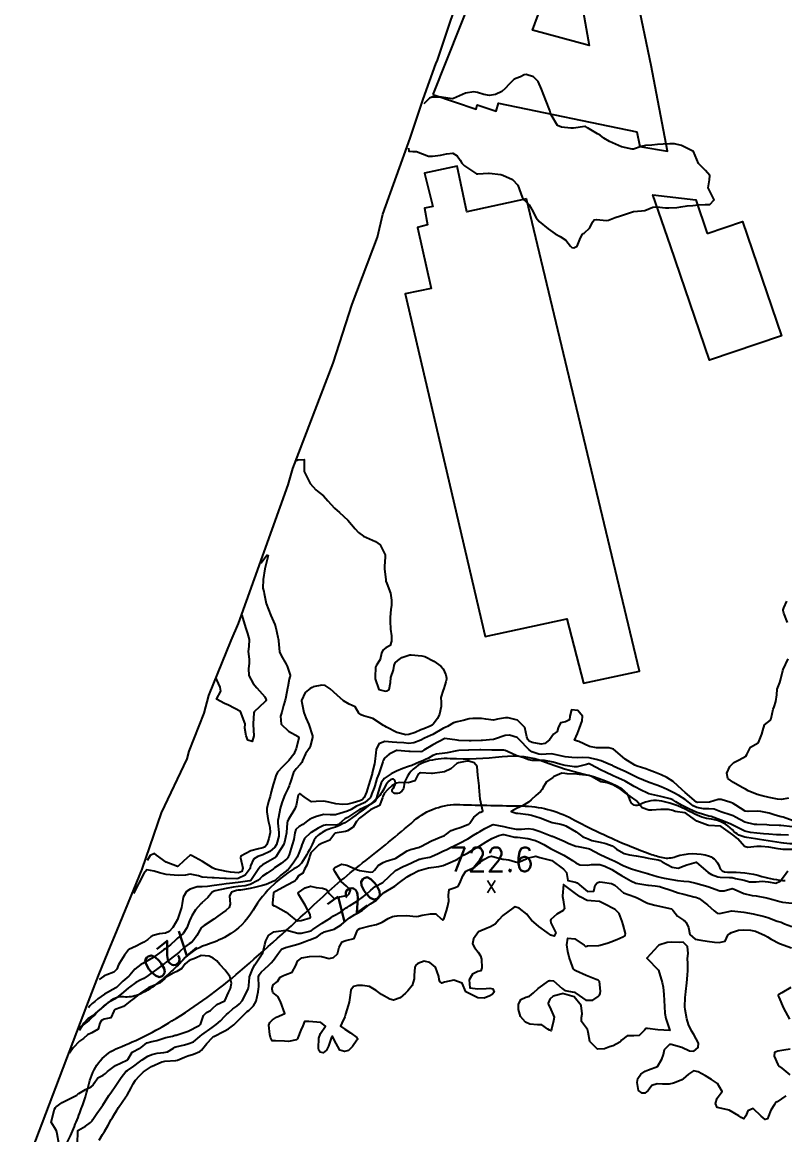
# Model space of a CAD drawing. Header units: metres. Extents: x 318500 to 325275, y 7408834 to 7428799.
# Drawn here: x 321400.5 to 321527.2, y 7416040.5 to 7416225.2 of the extents above; entities that cross this region are included whole.
import ezdxf
from ezdxf.enums import TextEntityAlignment as Align

# ---------------------------------------------------------------- set-up
doc = ezdxf.new("R2010")
doc.units = ezdxf.units.M
doc.header["$MEASUREMENT"] = 0
for name, color, linetype in [('Area', 45, 'Continuous'), ('Cotas', 45, 'Continuous'), ('Curvas de Nivel 1m', 11, 'Continuous'), ('Curvas de Nivel 5m', 15, 'Continuous'), ('Edificações', 30, 'Continuous'), ('Hidrografia', 140, 'Continuous'), ('Pontos Cotados', 45, 'Continuous')]:
    doc.layers.add(name, color=color, linetype=linetype)
doc.styles.add('Style-STANDARD', font='STANDARD.shx')

# ---------------------------------------------------------------- blocks, each defined once
blk = doc.blocks.new('ELVTXT_20')
at = {"layer": 'Pontos Cotados', "linetype": 'Continuous', "style": 'Style-STANDARD'}
for s, height, p in [('722.6', 4, (0, 4)), ('x', 3, (0, 0))]:
    blk.add_text(s, height=height, dxfattribs=at).set_placement(p, align=Align.MIDDLE_CENTER)

msp = doc.modelspace()

# ---------------------------------------------------------------- linework, layer by layer
at = {"layer": 'Area'}
msp.add_lwpolyline([(321400.53, 7416033.65), (321411.27, 7416061.93), (321413.21, 7416066.94), (321414.81, 7416070.89), (321416.28, 7416074.47), (321420.47, 7416084.61), (321423.65, 7416093.93), (321427.92, 7416102.93), (321428.23, 7416104.19), (321430.72, 7416110.5), (321431.5, 7416113.43), (321435.21, 7416122.54), (321436.46, 7416125.41), (321444.69, 7416148.42), (321445.47, 7416151.14), (321452.2, 7416168.61), (321455.33, 7416178.42), (321459.53, 7416189.53), (321460.42, 7416193.37), (321464.99, 7416205.97), (321467.13, 7416212.45), (321469.22, 7416218.28), (321469.48, 7416218.91), (321471.44, 7416224.72), (321472.23, 7416227.01)], dxfattribs=at)
at = {"layer": 'Curvas de Nivel 1m', "flags": 128}
for points, elevation in [([(321464.68, 7416204.31), (321464.74, 7416203.8), (321465.38, 7416203.74), (321466.04, 7416203.75), (321467.02, 7416203.36), (321468.03, 7416202.99), (321468.65, 7416202.98), (321470.03, 7416203.16), (321470.99, 7416203.36), (321472.04, 7416203.5), (321472.75, 7416203.02), (321473.26, 7416202.29), (321473.55, 7416201.82), (321474.01, 7416201.38), (321474.68, 7416200.95), (321475.66, 7416200.26), (321476, 7416200.06), (321476.22, 7416200.02), (321478, 7416200.15), (321478.09, 7416200.14), (321480, 7416199.91), (321480.35, 7416199.84), (321481.98, 7416199.12), (321482.85, 7416198.16), (321483.35, 7416196.75), (321483.59, 7416196.15), (321483.94, 7416195.68), (321484.71, 7416194.92), (321485.19, 7416194.13), (321485.9, 7416192.73), (321486.4, 7416192.11), (321487.87, 7416190.92), (321489.05, 7416190.08), (321489.86, 7416189.63), (321490.8, 7416189.01), (321491.57, 7416188.04), (321491.84, 7416187.79), (321492.13, 7416187.74), (321492.7, 7416188.03), (321493.26, 7416189.42), (321493.59, 7416190.01), (321493.74, 7416190.13), (321493.86, 7416190.2), (321494.82, 7416191.06), (321495.26, 7416192), (321495.51, 7416192.38), (321495.9, 7416192.47), (321497.56, 7416192.3), (321497.9, 7416192.34), (321499.04, 7416192.8), (321499.91, 7416193.09), (321500.54, 7416193.29), (321501.92, 7416193.75), (321502.05, 7416193.77), (321503.41, 7416193.89), (321503.87, 7416193.93), (321503.92, 7416193.95), (321505.28, 7416194.51), (321505.93, 7416194.59), (321507.36, 7416194.41), (321507.93, 7416194.37), (321509.28, 7416194.46), (321509.93, 7416194.56), (321511, 7416194.72), (321511.94, 7416194.8), (321512.78, 7416194.91), (321513.94, 7416194.95), (321514.75, 7416194.93), (321515.47, 7416195.73), (321514.96, 7416196.73), (321514.49, 7416197.74), (321514.71, 7416199.02), (321514.76, 7416199.74), (321514.01, 7416200.6), (321512.84, 7416201.76), (321512.05, 7416203.77), (321510.06, 7416204.73), (321508.86, 7416205.03), (321508.07, 7416205.01), (321506.97, 7416204.94), (321506.07, 7416204.9), (321505.11, 7416204.82), (321504.06, 7416204.75), (321503.36, 7416204.59), (321502.05, 7416204.12), (321501.85, 7416204.11), (321500.06, 7416204.55), (321499.05, 7416204.96), (321498.07, 7416205.43), (321497.15, 7416205.97), (321496.55, 7416206.45), (321496.09, 7416206.71), (321494.4, 7416207.7), (321494.1, 7416207.88), (321493.98, 7416207.89), (321492.1, 7416207.63), (321491.66, 7416207.61), (321490.1, 7416207.77), (321489.42, 7416208.08), (321488.4, 7416209.81), (321488.3, 7416210.09), (321488.14, 7416210.53), (321487.57, 7416212.1), (321487.17, 7416213.11), (321486.77, 7416214.11), (321486.2, 7416215.38), (321485.46, 7416216.13), (321484.22, 7416216.54), (321483.91, 7416216.46), (321483.28, 7416216.16), (321482.5, 7416215.88), (321482.2, 7416215.7), (321481.42, 7416214.95), (321480.74, 7416214.19), (321480.18, 7416213.71), (321479.15, 7416213.19), (321478.17, 7416213.05), (321477.2, 7416213.21), (321476.17, 7416213.54), (321475.56, 7416213.64), (321474.17, 7416213.44), (321472.64, 7416212.78), (321472.16, 7416212.54), (321471.95, 7416212.52), (321470.16, 7416212.75), (321468.59, 7416212.78), (321468.16, 7416212.59), (321467.23, 7416211.65)], 722), ([(321446.08, 7416152.46), (321446.32, 7416152.56), (321447.36, 7416152.63), (321447.33, 7416150.63), (321448.38, 7416148.61), (321449.29, 7416147.56), (321449.84, 7416147.15), (321450.56, 7416146.58), (321451.27, 7416145.77), (321452.39, 7416144.55), (321453.24, 7416143.81), (321454.6, 7416142.53), (321455.21, 7416141.8), (321455.81, 7416141.11), (321456.4, 7416140.5), (321457.19, 7416139.89), (321458.2, 7416139.46), (321459.18, 7416139.01), (321459.96, 7416138.45), (321460.8, 7416136.79), (321460.83, 7416136.44), (321460.7, 7416134.87), (321460.69, 7416134.44), (321460.91, 7416132.63), (321460.94, 7416132.44), (321461.08, 7416132.04), (321461.69, 7416130.43), (321461.87, 7416129.25), (321461.85, 7416128.43), (321461.74, 7416127.72), (321461.64, 7416126.43), (321461.65, 7416125.78), (321461.71, 7416124.43), (321461.86, 7416123.32), (321461.89, 7416122.43), (321461.64, 7416121.74), (321460.94, 7416121.33), (321460.42, 7416120.97), (321460.2, 7416120.45), (321459.97, 7416119.39), (321459.38, 7416118.46), (321459.23, 7416118.12), (321459.14, 7416116.46), (321459.13, 7416116.21), (321459.77, 7416114.45), (321460.85, 7416114.13), (321461.09, 7416114.19), (321461.45, 7416114.43), (321461.68, 7416115.61), (321461.78, 7416116.43), (321462.17, 7416117.7), (321462.3, 7416118.42), (321462.48, 7416118.85), (321462.91, 7416119.26), (321463.56, 7416119.76), (321464.93, 7416120.17), (321465.13, 7416120.17), (321466.93, 7416120.03), (321467.38, 7416119.9), (321468.91, 7416119.11), (321470.06, 7416118.31), (321470.44, 7416117.85), (321470.89, 7416116.84), (321471.02, 7416116.3), (321471.01, 7416116.17), (321470.87, 7416115.72), (321470.56, 7416114.6), (321470.44, 7416114.31), (321470.05, 7416113.1), (321470.13, 7416112.31), (321470.13, 7416111.63), (321469.81, 7416110.31), (321469.5, 7416109.61), (321468.77, 7416108.66), (321468.6, 7416108.51), (321468.28, 7416108.34), (321467.22, 7416107.9), (321466.76, 7416107.71), (321465.81, 7416107.31), (321464.75, 7416106.95), (321464.22, 7416106.92), (321462.75, 7416107.32), (321461.01, 7416108.2), (321460.77, 7416108.32), (321460.54, 7416108.44), (321458.79, 7416109.6), (321457.2, 7416110.08), (321456.8, 7416110.2), (321456.44, 7416110.5), (321455.84, 7416111.54), (321454.81, 7416111.97), (321453.87, 7416112.53), (321452.83, 7416113.49), (321451.66, 7416114.56), (321450.86, 7416115.12), (321450.27, 7416115.17), (321448.85, 7416114.9), (321448.67, 7416114.79), (321448.36, 7416114.6), (321447.53, 7416113.93), (321446.91, 7416112.62), (321446.9, 7416112.53), (321447.31, 7416110.61), (321447.64, 7416109.75), (321448.14, 7416108.61), (321448.74, 7416106.75), (321448.76, 7416106.6), (321448.74, 7416106.45), (321448.36, 7416104.96), (321448.18, 7416104.61), (321447.57, 7416103.75), (321447.08, 7416102.62), (321446.97, 7416102.34), (321446.68, 7416101.99), (321446.04, 7416101.26), (321445.61, 7416100.64), (321445.08, 7416099.08), (321444.94, 7416098.65), (321444.85, 7416098.43), (321444.63, 7416097.95), (321444.21, 7416097.06), (321444.06, 7416096.66), (321443.66, 7416095.6), (321443.36, 7416094.67), (321443.08, 7416093.18), (321442.98, 7416092.67), (321442.97, 7416092.26), (321443.17, 7416090.67), (321443.13, 7416090.07), (321442.74, 7416088.68), (321442.5, 7416088.25), (321441.66, 7416087.52), (321440.48, 7416086.97), (321439.65, 7416086.71), (321438.95, 7416086.25), (321438.46, 7416085.13), (321438.39, 7416084.8), (321438.37, 7416084.73), (321437.58, 7416083.6), (321436.42, 7416083.04), (321436.18, 7416083.01), (321434.42, 7416083.04), (321434.15, 7416083.06), (321432.43, 7416083.14), (321432.08, 7416083.16), (321430.43, 7416083.3), (321429.81, 7416083.47), (321428.43, 7416083.76), (321427.67, 7416083.63), (321426.43, 7416083.55), (321425.74, 7416083.59), (321424.43, 7416083.7), (321423.35, 7416084.01), (321422.44, 7416084.29), (321421.86, 7416084.37), (321421.21, 7416084.48), (321420.75, 7416083.9), (321419.03, 7416080.58)], 723), ([(321440.17, 7416135.82), (321440.21, 7416135.44), (321441.16, 7416136.75), (321441.19, 7416136.75), (321441.38, 7416136.7), (321441.35, 7416136.48), (321441.13, 7416135.77), (321440.85, 7416134.44), (321440.54, 7416132.71), (321440.51, 7416131.27), (321440.64, 7416130.71), (321440.73, 7416130.38), (321441.04, 7416128.7), (321441.84, 7416126.69), (321442.46, 7416125.22), (321442.63, 7416124.68), (321442.96, 7416123.11), (321443.06, 7416122.78), (321443.09, 7416122.68), (321443.12, 7416122.51), (321443.28, 7416120.67), (321443.51, 7416120.08), (321444.39, 7416118.66), (321444.56, 7416118.32), (321444.89, 7416117.32), (321445.03, 7416116.79), (321445.01, 7416116.65), (321444.98, 7416116.55), (321444.87, 7416116.15), (321444.63, 7416114.88), (321444.6, 7416114.65), (321444.34, 7416113.14), (321444.21, 7416112.66), (321443.94, 7416111.79), (321443.66, 7416110.67), (321443.45, 7416110.01), (321443.52, 7416108.67), (321444.75, 7416107.51), (321446.35, 7416106.63), (321446.45, 7416106.33), (321446.05, 7416104.63), (321445.64, 7416103.7), (321444.81, 7416102.65), (321444.75, 7416102.59), (321444.69, 7416102.52), (321443.75, 7416101.59), (321442.94, 7416100.68), (321442.65, 7416100.09), (321442.33, 7416099), (321442.21, 7416098.68), (321441.88, 7416097.43), (321441.71, 7416096.69), (321441.45, 7416095.84), (321441.14, 7416094.69), (321441.13, 7416094.14), (321441.39, 7416092.69), (321441.64, 7416091.6), (321441.69, 7416090.69), (321441.5, 7416089.71), (321441.18, 7416088.69), (321440.87, 7416088.32), (321440.49, 7416088.14), (321439.75, 7416087.97), (321438.49, 7416087.62), (321436.84, 7416086.75), (321436.76, 7416086.47), (321437.17, 7416084.75), (321436.98, 7416084.21), (321436.44, 7416084.02), (321435.1, 7416084.11), (321434.44, 7416084.22), (321432.63, 7416084.63), (321432.45, 7416084.67), (321432.11, 7416084.82), (321430.47, 7416085.87), (321428.67, 7416086.86), (321428.48, 7416086.91), (321428.38, 7416086.86), (321427.38, 7416085.97), (321426.45, 7416085.09), (321426.3, 7416085.04), (321424.46, 7416085.77), (321422.82, 7416086.94), (321422.48, 7416087.19), (321421.79, 7416086.89), (321421.3, 7416086.05)], 724), ([(321527.63, 7416125.55), (321527.03, 7416127.13), (321526.93, 7416127.56), (321526.93, 7416127.67), (321527.05, 7416127.99), (321527.51, 7416129.1)], 723), ([(321527.79, 7416096.38), (321526.62, 7416096.15), (321525.98, 7416096.21), (321524.62, 7416096.51), (321523.43, 7416096.8), (321522.63, 7416097), (321521.1, 7416097.63), (321520.64, 7416097.89), (321520.12, 7416098.17), (321518.66, 7416098.97), (321517.73, 7416099.67), (321517.56, 7416100.56), (321518.09, 7416101.67), (321518.7, 7416102.3), (321519.59, 7416102.77), (321520.72, 7416103.38), (321520.87, 7416103.64), (321521.52, 7416104.84), (321522.75, 7416105.56), (321522.78, 7416105.58), (321522.82, 7416105.61), (321523.38, 7416106.99), (321523.52, 7416107.6), (321523.84, 7416108.54), (321524.8, 7416109.34), (321524.9, 7416109.49), (321524.92, 7416109.59), (321525.26, 7416111.15), (321525.4, 7416111.58), (321525.72, 7416112.46), (321525.85, 7416113.57), (321525.95, 7416114.49), (321526.36, 7416115.57), (321526.5, 7416115.96), (321526.84, 7416117.56), (321526.91, 7416117.74), (321527.77, 7416119.55)], 723), ([(321528.58, 7416092.64), (321526.92, 7416093.22), (321526.59, 7416093.28), (321525.6, 7416093.57), (321524.59, 7416093.9), (321523.19, 7416094.19), (321522.6, 7416094.23), (321521.11, 7416094.15), (321520.6, 7416094.26), (321519.04, 7416095.22), (321518.61, 7416095.52), (321518.52, 7416095.57), (321518.23, 7416095.67), (321516.62, 7416096.19), (321516.14, 7416096.17), (321514.67, 7416095.72), (321514.61, 7416095.71), (321512.68, 7416095.67), (321512.61, 7416095.68), (321512.57, 7416095.7), (321512.52, 7416095.74), (321510.63, 7416097.35), (321510.16, 7416097.78), (321508.66, 7416099.15), (321507.62, 7416099.81), (321506.67, 7416100.24), (321505.56, 7416100.72), (321504.68, 7416101.05), (321504.09, 7416101.26), (321502.69, 7416101.72), (321502.28, 7416101.88), (321500.7, 7416102.84), (321499.46, 7416103.92), (321498.73, 7416104.53), (321497.95, 7416104.72), (321496.73, 7416104.73), (321495.94, 7416104.75), (321494.73, 7416104.97), (321492.96, 7416105.79), (321492.75, 7416105.88), (321492.25, 7416106.02), (321492.76, 7416107.11), (321493.1, 7416108), (321493.54, 7416109.25), (321493.57, 7416110), (321492.81, 7416110.96), (321491.78, 7416111.06), (321491.46, 7416110.03), (321491.45, 7416109.37), (321490.79, 7416109.07), (321489.93, 7416108.9), (321489.57, 7416108.05), (321489.38, 7416107.44), (321488.76, 7416107.02), (321488.11, 7416106.07), (321487.36, 7416105.46), (321486.74, 7416105.36), (321485.22, 7416105.63), (321484.75, 7416105.86), (321484.5, 7416106.12), (321484.32, 7416106.56), (321484.01, 7416108.13), (321482.79, 7416109.32), (321481.23, 7416109.73), (321480.79, 7416109.73), (321479.46, 7416109.52), (321478.79, 7416109.36), (321477.52, 7416109.49), (321476.79, 7416109.59), (321475.4, 7416109.63), (321474.79, 7416109.58), (321473.75, 7416109.3), (321472.78, 7416109.07), (321472.19, 7416108.88), (321471.19, 7416108.3), (321470.88, 7416108.19), (321470.77, 7416108.15), (321470.48, 7416108.02), (321468.75, 7416106.98), (321468.32, 7416106.77), (321467.35, 7416106.35), (321466.74, 7416106.03), (321465.55, 7416105.55), (321464.73, 7416105.49), (321463.9, 7416105.56), (321462.73, 7416105.63), (321461.99, 7416105.68), (321460.73, 7416105.8), (321459.75, 7416105.43), (321459.33, 7416104.45), (321459.25, 7416103.91), (321459.12, 7416102.46), (321459.05, 7416102.09), (321458.66, 7416100.58), (321458.63, 7416100.46), (321458.63, 7416100.43), (321458.07, 7416098.47), (321457.71, 7416097.39), (321457.3, 7416096.48), (321456.97, 7416096.12), (321456.6, 7416095.96), (321455.47, 7416095.63), (321454.59, 7416095.39), (321453.77, 7416095.35), (321452.59, 7416095.47), (321451.43, 7416095.73), (321450.6, 7416095.92), (321449.36, 7416095.83), (321448.6, 7416095.76), (321447.38, 7416096.61), (321446.62, 7416097.14), (321446.37, 7416096.87), (321446.3, 7416096.62), (321446.03, 7416095.18), (321445.82, 7416094.63), (321444.72, 7416092.81), (321444.62, 7416092.65), (321444.6, 7416092.61), (321444.55, 7416092.25), (321444.43, 7416090.75), (321444.41, 7416090.65), (321444.09, 7416089.08), (321443.92, 7416088.66), (321443.06, 7416087.25), (321442.72, 7416086.68), (321442.6, 7416086.55), (321442.48, 7416086.47), (321441.33, 7416085.82), (321440.46, 7416085.34), (321440.09, 7416085.07), (321439.82, 7416084.71), (321439.27, 7416083.89), (321438.51, 7416082.73), (321438.42, 7416082.67), (321438.34, 7416082.65), (321436.42, 7416082.37), (321434.94, 7416082.25), (321434.41, 7416082.17), (321433.66, 7416082.04), (321432.41, 7416081.89), (321431.29, 7416081.71), (321430.41, 7416081.66), (321429.59, 7416081.67), (321428.4, 7416081.31), (321427.79, 7416080.87), (321427.28, 7416079.98), (321427.12, 7416078.88), (321427, 7416078.24), (321426.56, 7416076.89), (321426.33, 7416076.26), (321425.57, 7416074.9), (321424.94, 7416074.28), (321424.31, 7416073.98), (321423.35, 7416073.88), (321422.3, 7416073.61), (321421.88, 7416073.37), (321421.38, 7416072.95), (321420.74, 7416072.5), (321420.28, 7416072.25), (321419.43, 7416071.82), (321418.26, 7416071.28), (321418.1, 7416071.16), (321417.99, 7416071), (321417.54, 7416070.3), (321416.69, 7416069.02), (321416.53, 7416068.72), (321416.22, 7416068), (321415.77, 7416067.48), (321414.57, 7416067.04), (321414.3, 7416066.96), (321414.21, 7416066.92), (321414.1, 7416066.84), (321413.28, 7416066.3)], 722), ([(321528.46, 7416091.64), (321526.56, 7416091.83), (321526.27, 7416091.86), (321524.57, 7416091.93), (321524.2, 7416091.95), (321522.57, 7416092.01), (321522.15, 7416092.03), (321520.57, 7416092.42), (321519.03, 7416093.21), (321518.59, 7416093.45), (321517.97, 7416093.67), (321516.91, 7416094), (321516.59, 7416094.14), (321515.46, 7416094.57), (321514.6, 7416094.62), (321513.69, 7416094.64), (321512.6, 7416094.86), (321511.99, 7416095.14), (321511.13, 7416095.76), (321510.62, 7416096.15), (321509.59, 7416096.82), (321508.63, 7416097.35), (321507.68, 7416097.81), (321506.65, 7416098.29), (321505.91, 7416098.57), (321504.66, 7416098.98), (321502.76, 7416099.78), (321502.67, 7416099.83), (321502.57, 7416099.88), (321500.68, 7416100.8), (321499.91, 7416101.14), (321498.69, 7416101.72), (321498.55, 7416101.79), (321498.26, 7416101.94), (321496.7, 7416102.59), (321495.87, 7416102.8), (321494.71, 7416103.06), (321493.55, 7416103.16), (321492.71, 7416103.1), (321491.8, 7416103.12), (321490.71, 7416103.25), (321489.21, 7416103.56), (321488.71, 7416103.69), (321488.38, 7416103.73), (321486.71, 7416103.65), (321486.31, 7416103.69), (321485.16, 7416104.11), (321484.72, 7416104.42), (321483.07, 7416106.14), (321482.75, 7416106.44), (321481.46, 7416106.86), (321480.76, 7416106.81), (321478.99, 7416106.2), (321478.81, 7416106.14), (321478.75, 7416106.13), (321477, 7416105.96), (321476.75, 7416105.95), (321475.09, 7416105.9), (321474.74, 7416105.91), (321473.03, 7416105.99), (321472.75, 7416106.01), (321470.75, 7416106.3), (321468.73, 7416105.27), (321467.25, 7416104.35), (321466.93, 7416104.14), (321466.72, 7416104.08), (321464.96, 7416104.13), (321464.72, 7416104.14), (321462.79, 7416104.33), (321462.72, 7416104.33), (321461.46, 7416103.68), (321460.7, 7416103.05), (321460.5, 7416102.64), (321460.43, 7416102.44), (321460, 7416101.11), (321459.75, 7416100.45), (321459.44, 7416099.67), (321459.07, 7416098.46), (321458.97, 7416098.12), (321458.62, 7416097.17), (321458.43, 7416096.65), (321458.31, 7416096.46), (321457.42, 7416095.65), (321456.59, 7416095.27), (321456.03, 7416095.05), (321455.14, 7416094.51), (321454.58, 7416094.23), (321453.27, 7416093.84), (321452.57, 7416093.63), (321451.65, 7416093.64), (321450.57, 7416093.7), (321449.25, 7416093.27), (321448.56, 7416092.99), (321448.29, 7416092.88), (321447.92, 7416092.61), (321447.13, 7416092.03), (321446.55, 7416091.68), (321446, 7416091.17), (321445.81, 7416090.63), (321445.62, 7416089.53), (321445.38, 7416088.64), (321444.84, 7416087.01), (321444.71, 7416086.65), (321444.62, 7416086.5), (321444.48, 7416086.34), (321443.56, 7416085.57), (321442.45, 7416084.82), (321442.37, 7416084.76), (321442.24, 7416084.68), (321441.19, 7416083.94), (321440.43, 7416083.44), (321440.06, 7416083.08), (321439.67, 7416082.71), (321438.41, 7416082.07), (321437.53, 7416081.86), (321436.41, 7416081.73), (321435.54, 7416081.63), (321434.41, 7416081.42), (321432.59, 7416080.99), (321432.4, 7416080.95), (321432.08, 7416080.81), (321431.33, 7416079.88), (321430.37, 7416079), (321430.28, 7416078.93), (321430.19, 7416078.84), (321429.33, 7416077.87), (321428.69, 7416076.86), (321428.57, 7416076.63), (321428.33, 7416076.03), (321427.88, 7416074.87), (321427.26, 7416073.92), (321426.29, 7416073.11), (321426.17, 7416073.01), (321426.03, 7416072.89), (321425.13, 7416072.06), (321424.27, 7416071.38), (321423.99, 7416071.19), (321423.64, 7416070.93), (321422.25, 7416069.94), (321420.56, 7416068.97), (321420.36, 7416068.85), (321420.24, 7416068.77), (321419.23, 7416067.98), (321418.38, 7416067), (321418.29, 7416066.92), (321418.21, 7416066.86), (321417.21, 7416066), (321416.23, 7416065.02), (321416.18, 7416064.97), (321416.07, 7416064.91), (321414.17, 7416063.85), (321413.06, 7416063.06), (321412.58, 7416062.64), (321412.15, 7416062.29), (321411.75, 7416061.9), (321411.55, 7416061.6)], 721), ([(321528.51, 7416087.85), (321526.85, 7416087.89), (321526.51, 7416087.9), (321526.1, 7416087.98), (321524.52, 7416088.27), (321523.28, 7416088.36), (321522.52, 7416088.39), (321521.06, 7416088.18), (321520.52, 7416088.38), (321519.38, 7416089.65), (321518.54, 7416090.32), (321516.6, 7416091.69), (321516.56, 7416091.71), (321516.53, 7416091.72), (321514.56, 7416091.88), (321514.37, 7416091.91), (321512.57, 7416092.57), (321510.98, 7416093.76), (321510.75, 7416093.92), (321510.59, 7416093.98), (321509, 7416094.2), (321508.6, 7416094.32), (321507.89, 7416094.51), (321506.6, 7416094.51), (321505.13, 7416094.38), (321504.6, 7416094.38), (321503.51, 7416094.78), (321502.64, 7416095.88), (321502.61, 7416095.91), (321502.51, 7416095.98), (321500.63, 7416097.32), (321499.91, 7416097.91), (321498.65, 7416098.63), (321497.69, 7416098.91), (321496.66, 7416099.1), (321495.08, 7416099.98), (321494.67, 7416100.15), (321493.01, 7416100.34), (321492.67, 7416100.35), (321491.07, 7416100.43), (321490.67, 7416100.51), (321490.18, 7416100.54), (321488.98, 7416100.06), (321488.8, 7416099.92), (321488.67, 7416099.83), (321487.63, 7416099.1), (321486.99, 7416098.08), (321486.88, 7416097.84), (321486.63, 7416097.52), (321485.86, 7416096.86), (321485.05, 7416096.11), (321484.61, 7416095.74), (321483.61, 7416095.12), (321482.6, 7416094.69), (321481.76, 7416094.15), (321482.59, 7416093.89), (321482.85, 7416093.88), (321484.58, 7416093.69), (321485.13, 7416093.56), (321486.58, 7416093.1), (321488.12, 7416092.51), (321488.56, 7416092.37), (321490, 7416092.05), (321490.56, 7416091.89), (321490.8, 7416091.8), (321492.54, 7416090.8), (321493.65, 7416089.99), (321494.27, 7416089.73), (321494.53, 7416089.63), (321495.12, 7416089.38), (321496.52, 7416089.09), (321497.45, 7416088.88), (321498.52, 7416088.47), (321498.85, 7416088.27), (321499.25, 7416087.92), (321500.5, 7416087.22), (321501.42, 7416086.97), (321502.49, 7416086.83), (321503.77, 7416086.58), (321504.49, 7416086.43), (321506.16, 7416086.15), (321506.48, 7416086.04), (321506.83, 7416085.82), (321508.47, 7416084.95), (321509.47, 7416084.78), (321510.47, 7416085.14), (321510.91, 7416085.33), (321512.48, 7416085.74), (321514.46, 7416084.07), (321515.04, 7416083.71), (321516.07, 7416083.32), (321516.45, 7416083.25), (321518.02, 7416083.24), (321518.45, 7416083.2), (321519.03, 7416083.07), (321520.44, 7416082.75), (321521.34, 7416082.52), (321522.44, 7416082.5), (321523.46, 7416082.62), (321524.44, 7416082.49), (321525.72, 7416082.29), (321526.44, 7416082.62), (321527.17, 7416083.55), (321527.69, 7416084.31)], 719), ([(321413.28, 7416039.62), (321413.85, 7416040.54), (321414.17, 7416041.05), (321414.8, 7416042.12), (321415.32, 7416043.03), (321415.53, 7416043.39), (321415.91, 7416044.03), (321416.29, 7416044.64), (321416.53, 7416045.01), (321417.76, 7416046.81), (321417.88, 7416046.99), (321417.9, 7416047.03), (321417.94, 7416047.09), (321418.64, 7416048.31), (321418.98, 7416048.98), (321419.36, 7416049.59), (321419.99, 7416050.29), (321420.33, 7416050.63), (321420.69, 7416050.96), (321422.01, 7416051.82), (321423.69, 7416052.59), (321424.02, 7416052.7), (321424.2, 7416052.73), (321426.02, 7416052.82), (321426.3, 7416052.89), (321427.49, 7416053.41), (321428.03, 7416053.6), (321429, 7416053.88), (321430.04, 7416054.32), (321430.32, 7416054.55), (321430.52, 7416054.83), (321431.2, 7416055.68), (321432.08, 7416056.61), (321432.19, 7416056.7), (321432.34, 7416056.81), (321434.09, 7416057.71), (321434.79, 7416058.07), (321435.65, 7416058.76), (321435.87, 7416058.99), (321436.11, 7416059.22), (321436.9, 7416059.97), (321437.67, 7416060.74), (321437.91, 7416060.96), (321438.14, 7416061.16), (321438.93, 7416061.93), (321439.39, 7416062.71), (321439.69, 7416064.22), (321439.78, 7416064.71), (321439.81, 7416065.08), (321439.79, 7416066.71), (321439.88, 7416067.04), (321440.22, 7416067.48), (321440.85, 7416068.07), (321441.49, 7416068.69), (321441.86, 7416069.07), (321442.25, 7416069.49), (321443.09, 7416070.67), (321443.61, 7416071.32), (321444.27, 7416071.62), (321445.08, 7416071.84), (321446.28, 7416072.15), (321446.65, 7416072.25), (321447.53, 7416072.61), (321448.09, 7416072.81), (321448.29, 7416072.87), (321449.49, 7416073.39), (321450.31, 7416074), (321450.67, 7416074.21), (321451.97, 7416074.55), (321452.32, 7416074.67), (321453.48, 7416075.37), (321454.34, 7416076.08), (321454.9, 7416076.51), (321455.8, 7416077.05), (321456.35, 7416077.35), (321457.06, 7416077.78), (321457.85, 7416078.47), (321458.13, 7416078.71), (321458.38, 7416078.85), (321459.39, 7416079.45), (321460.29, 7416080.44), (321460.34, 7416080.5), (321460.4, 7416080.54), (321460.67, 7416080.71), (321462.41, 7416081.76), (321463.22, 7416082.4), (321464.44, 7416083.31), (321465.12, 7416083.7), (321466.41, 7416084.36), (321466.44, 7416084.37), (321467.99, 7416084.81), (321468.46, 7416084.88), (321469.75, 7416085.02), (321470.46, 7416085.23), (321471.22, 7416085.54), (321472.48, 7416086.08), (321472.61, 7416086.15), (321472.81, 7416086.28), (321473.84, 7416086.91), (321474.5, 7416087.28), (321475.11, 7416087.63), (321476.09, 7416088.23), (321476.51, 7416088.48), (321477.58, 7416089.15), (321478.52, 7416089.68), (321479.71, 7416090.18), (321480.36, 7416090.35), (321480.53, 7416090.34), (321481.4, 7416090.16), (321482.3, 7416089.92), (321482.53, 7416089.9), (321482.77, 7416089.9), (321484.53, 7416089.71), (321485.78, 7416089.36), (321486.52, 7416089.03), (321487.14, 7416088.7), (321488.29, 7416088.06), (321488.51, 7416087.95), (321488.72, 7416087.84), (321490.49, 7416086.92), (321491.91, 7416086.02), (321492.47, 7416085.66), (321493.12, 7416085.35), (321494.47, 7416085.26), (321495.07, 7416085.37), (321496.47, 7416085.36), (321497.32, 7416085.1), (321498.46, 7416084.54), (321499.53, 7416083.91), (321500.08, 7416083.54), (321500.44, 7416083.32), (321501.63, 7416082.69), (321502.43, 7416082.3), (321502.76, 7416082.21), (321504.43, 7416081.97), (321504.54, 7416081.96), (321505.66, 7416081.83), (321506.43, 7416081.72), (321506.56, 7416081.69), (321508.42, 7416081.07), (321509.5, 7416080.7), (321510.41, 7416080.43), (321512.11, 7416080.03), (321512.4, 7416079.96), (321512.97, 7416079.73), (321514.38, 7416078.7), (321515.47, 7416077.7), (321515.98, 7416077.31), (321516.37, 7416077.23), (321518.37, 7416077.66), (321520.37, 7416077.49), (321521.94, 7416077.19), (321522.36, 7416077.1), (321523.58, 7416076.81), (321524.36, 7416076.56), (321525.95, 7416075.97), (321526.35, 7416075.85), (321526.57, 7416075.78), (321527.15, 7416075.55), (321528.34, 7416075.09)], 721), ([(321527.39, 7416046.96), (321525.95, 7416046), (321525.67, 7416045.85), (321525.47, 7416045.56), (321524.89, 7416044.62), (321524.46, 7416043.57), (321524.31, 7416043.18), (321523.91, 7416043.03), (321523.24, 7416043.59), (321521.94, 7416044.87), (321521.07, 7416044.48), (321520.7, 7416043.63), (321520.41, 7416043.14), (321519.92, 7416043.37), (321519.53, 7416043.64), (321517.93, 7416044.62), (321516.73, 7416044.89), (321515.94, 7416045.04), (321515.69, 7416045.69), (321515.96, 7416046.6), (321516.77, 7416047.68), (321515.99, 7416049.02), (321515.03, 7416049.7), (321514.01, 7416050.27), (321512.78, 7416050.97), (321512.02, 7416051.1), (321511.18, 7416050.58), (321510.29, 7416049.77), (321510.11, 7416049.65), (321510, 7416049.6), (321508.73, 7416049.05), (321507.99, 7416048.89), (321506.88, 7416048.92), (321505.99, 7416048.94), (321505.13, 7416048.69), (321504.52, 7416047.84), (321503.97, 7416047.44), (321503.51, 7416047.4), (321502.91, 7416047.87), (321502.66, 7416049.2), (321502.8, 7416049.87), (321503.3, 7416050.57), (321504.02, 7416051.09), (321504.56, 7416051.31), (321506.03, 7416051.82), (321506.77, 7416053.08), (321507.02, 7416053.81), (321507.2, 7416054.67), (321508.08, 7416055.56), (321508.3, 7416055.57), (321510.07, 7416055.04), (321511.35, 7416054.46), (321512.06, 7416054.37), (321512.8, 7416055), (321512.88, 7416055.73), (321512.1, 7416057.14), (321511.71, 7416057.75), (321511.19, 7416058.82), (321510.91, 7416059.76), (321510.63, 7416061.29), (321510.59, 7416061.76), (321510.65, 7416063.29), (321510.69, 7416063.76), (321510.75, 7416064.32), (321510.91, 7416065.76), (321511.01, 7416066.98), (321511.1, 7416067.76), (321511.08, 7416068.94), (321511.05, 7416069.76), (321511.13, 7416070.61), (321511.01, 7416071.76), (321510.3, 7416072.47), (321509.65, 7416072.43), (321508.3, 7416072.46), (321507.65, 7416072.45), (321506.29, 7416071.99), (321506.19, 7416071.93), (321506.09, 7416071.82), (321504.27, 7416069.85), (321506.24, 7416067.82), (321506.83, 7416065.81), (321506.97, 7416065.04), (321507.11, 7416063.81), (321507.16, 7416062.82), (321507.21, 7416061.81), (321507.28, 7416060.67), (321507.41, 7416059.81), (321508.11, 7416057.8), (321506.11, 7416057.94), (321504.4, 7416058.14), (321504.11, 7416058.14), (321503.91, 7416057.85), (321503, 7416056.97), (321502.1, 7416056.91), (321501.03, 7416056.96), (321500.08, 7416056.22), (321499.95, 7416056.03), (321499.81, 7416055.9), (321498.7, 7416055.29), (321498.07, 7416055.11), (321497.22, 7416054.79), (321496.06, 7416054.73), (321494.79, 7416055.97), (321494.52, 7416057.56), (321494.42, 7416057.98), (321494.11, 7416058.41), (321493.42, 7416059.29), (321493.44, 7416059.99), (321493.54, 7416060.59), (321493.39, 7416061.99), (321492.18, 7416063.41), (321490.29, 7416063.94), (321490.19, 7416063.93), (321488.71, 7416063.53), (321488.17, 7416063.04), (321487.88, 7416062.35), (321487.95, 7416062.06), (321488.15, 7416061.7), (321488.89, 7416060.05), (321488.75, 7416059.42), (321488.44, 7416058.06), (321488.39, 7416057.77), (321488.11, 7416057.87), (321487.85, 7416058.06), (321486.81, 7416058.77), (321486.12, 7416058.78), (321484.86, 7416058.85), (321484.12, 7416059.18), (321483.31, 7416060.13), (321482.95, 7416061.33), (321482.96, 7416062.13), (321483.34, 7416062.96), (321484.18, 7416063.37), (321484.77, 7416063.53), (321485.45, 7416064.1), (321486.2, 7416064.79), (321487.99, 7416066.06), (321488.14, 7416066.13), (321488.21, 7416066.14), (321488.79, 7416066.05), (321490.2, 7416064.77), (321490.64, 7416064.48), (321492.19, 7416064.21), (321492.34, 7416064.16), (321492.48, 7416064.01), (321494.17, 7416062.85), (321495.28, 7416062.86), (321496.18, 7416063.47), (321496.43, 7416063.71), (321496.53, 7416063.95), (321496.56, 7416064.33), (321496.43, 7416065.96), (321496.21, 7416066.16), (321495.87, 7416066.31), (321494.22, 7416066.97), (321492.51, 7416067.73), (321492.24, 7416067.86), (321492.09, 7416068.01), (321491.96, 7416068.3), (321491.39, 7416070.02), (321491.17, 7416070.92), (321490.98, 7416072.03), (321491.18, 7416073.16), (321492.31, 7416073.04), (321493.88, 7416071.99), (321494.09, 7416071.79), (321494.29, 7416071.82), (321494.42, 7416071.85), (321496.29, 7416071.93), (321496.53, 7416071.96), (321497.83, 7416072.4), (321498.3, 7416072.54), (321499.29, 7416072.93), (321500.31, 7416073.37), (321500.65, 7416073.57), (321500.72, 7416073.9), (321500.34, 7416075.37), (321500.18, 7416075.9), (321499.69, 7416077.23), (321498.99, 7416077.92), (321498.37, 7416078.23), (321497.74, 7416078.58), (321496.39, 7416079.22), (321495.01, 7416079.35), (321494.39, 7416079.4), (321493.21, 7416080), (321492.41, 7416080.56), (321490.43, 7416082.04), (321490.26, 7416080.18), (321490.26, 7416080.04), (321490.39, 7416079.51), (321490.6, 7416078.04), (321490.37, 7416077.74), (321489.3, 7416077.11), (321488.35, 7416076.25), (321488.26, 7416076.06), (321488.34, 7416075.68), (321489.17, 7416074.05), (321488.89, 7416073.48), (321488.31, 7416073.62), (321487.71, 7416074.07), (321486.34, 7416075.11), (321485.1, 7416076.11), (321484.77, 7416076.53), (321484.36, 7416077.12), (321483.05, 7416078.13), (321482.37, 7416078.37), (321482.22, 7416078.3), (321482.03, 7416078.15), (321480.36, 7416076.93), (321479.71, 7416076.18), (321479.07, 7416075.46), (321478.33, 7416075.03), (321477.73, 7416074.8), (321476.32, 7416074.22), (321475.48, 7416073.05), (321475.32, 7416072.23), (321475.67, 7416071.61), (321476.28, 7416070.84), (321476.64, 7416070.22), (321476.83, 7416069.65), (321476.86, 7416068.21), (321476.72, 7416067.73), (321476.23, 7416067.59), (321475.31, 7416067.15), (321474.74, 7416066.24), (321474.86, 7416064.91), (321476.2, 7416064.76), (321477.59, 7416064.81), (321478.2, 7416064.82), (321478.71, 7416064.71), (321478.91, 7416064.19), (321478.56, 7416063.82), (321478.18, 7416063.57), (321477.23, 7416063.16), (321476.18, 7416063.24), (321474.19, 7416064.25), (321473.62, 7416065.67), (321472.21, 7416066.18), (321470.65, 7416065.85), (321470.2, 7416065.66), (321469.88, 7416065.98), (321469.8, 7416066.31), (321469.74, 7416066.79), (321469.19, 7416068.32), (321468.25, 7416069.11), (321467.27, 7416069.33), (321466.25, 7416068.95), (321465.92, 7416068.69), (321465.76, 7416068.36), (321465.65, 7416066.93), (321465.61, 7416066.37), (321465.3, 7416065.27), (321464.58, 7416064.38), (321464.37, 7416064.2), (321464.18, 7416064), (321463.3, 7416063.26), (321462.17, 7416062.87), (321461.59, 7416063), (321460.18, 7416063.79), (321459.3, 7416064.45), (321458.2, 7416065.13), (321457.03, 7416065.31), (321456.19, 7416065.27), (321455.57, 7416065.12), (321455.12, 7416064.51), (321454.97, 7416063.31), (321454.83, 7416062.51), (321454.68, 7416061.98), (321454.24, 7416060.52), (321454.12, 7416060.09), (321453.6, 7416059.03), (321453.41, 7416058.53), (321454.1, 7416058.04), (321455.04, 7416057.45), (321456.08, 7416056.65), (321456.24, 7416056.49), (321456.21, 7416056.35), (321456.08, 7416056.2), (321455.38, 7416055.18), (321454.73, 7416054.51), (321454.05, 7416054.34), (321453.3, 7416054.53), (321452.32, 7416056.29), (321452.25, 7416056.54), (321452.08, 7416056.87), (321451.86, 7416056.54), (321451.39, 7416055.22), (321451.07, 7416054.55), (321450.52, 7416054.09), (321450.04, 7416054.21), (321449.8, 7416054.57), (321449.73, 7416054.9), (321449.77, 7416056.57), (321450.09, 7416057.3), (321450.9, 7416058.56), (321450.11, 7416059.13), (321449.48, 7416059.21), (321448.11, 7416059.29), (321447.42, 7416059.3), (321447.15, 7416058.61), (321446.83, 7416057.87), (321446.3, 7416056.62), (321446.24, 7416056.45), (321446.07, 7416056.26), (321444.73, 7416055.98), (321444.07, 7416056.05), (321442.61, 7416056.13), (321442.07, 7416056.11), (321441.76, 7416056.68), (321441.64, 7416057.13), (321441.47, 7416058.69), (321441.67, 7416059.12), (321442.11, 7416059.59), (321442.75, 7416060.04), (321444.13, 7416060.65), (321443.44, 7416062.66), (321442.98, 7416063.48), (321442.17, 7416064.12), (321442.02, 7416064.68), (321442.02, 7416064.85), (321442.19, 7416065.38), (321442.91, 7416065.96), (321443.39, 7416066.66), (321443.92, 7416066.95), (321444.22, 7416067.04), (321445.35, 7416067.51), (321445.97, 7416068.62), (321446.25, 7416069.31), (321446.96, 7416069.9), (321448.26, 7416070.12), (321449.83, 7416070.15), (321450.26, 7416070.09), (321451.5, 7416069.8), (321452.25, 7416069.93), (321452.87, 7416070.53), (321453.18, 7416071.63), (321453.68, 7416072.53), (321454.1, 7416072.71), (321454.29, 7416072.75), (321455.68, 7416073.12), (321456.23, 7416074.49), (321456.32, 7416074.61), (321456.61, 7416074.77), (321458.33, 7416075.22), (321459.38, 7416075.4), (321460.33, 7416075.81), (321461.3, 7416076.43), (321462.02, 7416076.74), (321462.35, 7416076.81), (321462.82, 7416076.88), (321464.36, 7416076.93), (321465.96, 7416076.76), (321466.35, 7416076.78), (321466.95, 7416076.95), (321468.36, 7416077.19), (321469.21, 7416077.17), (321470.19, 7416076.3), (321470.35, 7416076.21), (321470.45, 7416076.2), (321470.53, 7416076.3), (321470.99, 7416077.66), (321471.17, 7416078.29), (321471.36, 7416079.31), (321471.33, 7416080.29), (321471.45, 7416081.25), (321472.42, 7416081.58), (321472.93, 7416081.77), (321473.24, 7416082.27), (321473.7, 7416083.52), (321474.2, 7416084.25), (321474.35, 7416084.35), (321474.45, 7416084.39), (321475.73, 7416084.96), (321476.47, 7416085.6), (321476.77, 7416085.93), (321477.18, 7416086.21), (321478.03, 7416086.67), (321478.49, 7416086.76), (321480.37, 7416086.29), (321480.48, 7416086.25), (321481.35, 7416086.16), (321482.48, 7416085.84), (321482.89, 7416085.72), (321483.83, 7416086.13), (321484.28, 7416086.32), (321484.48, 7416086.44), (321485.84, 7416086.75), (321486.49, 7416086.53), (321488.48, 7416086.06), (321490.46, 7416084.59), (321490.92, 7416084.03), (321491.14, 7416082.74), (321492.43, 7416082.44), (321492.73, 7416082.31), (321493.09, 7416082), (321494.41, 7416080.91), (321495.45, 7416080.93), (321495.71, 7416081.97), (321496.05, 7416082.35), (321496.44, 7416082.5), (321496.93, 7416082.45), (321498.43, 7416082.22), (321498.65, 7416082.14), (321498.95, 7416081.92), (321500.41, 7416080.67), (321502.27, 7416080.02), (321502.4, 7416079.96), (321502.56, 7416079.88), (321504.39, 7416078.95), (321505.61, 7416078.61), (321506.38, 7416078.46), (321508.08, 7416078.1), (321508.37, 7416078), (321508.62, 7416077.8), (321509.36, 7416076.79), (321510.35, 7416076.16), (321510.6, 7416076.01), (321510.83, 7416075.76), (321511.17, 7416074.92), (321511.43, 7416073.75), (321512.31, 7416072.98), (321513.22, 7416072.82), (321514.3, 7416072.64), (321515.54, 7416072.47), (321516.3, 7416072.43), (321517.31, 7416072.67), (321517.73, 7416073.67), (321518.04, 7416073.95), (321518.33, 7416074.08), (321519.51, 7416074.47), (321520.33, 7416074.54), (321521.47, 7416074.49), (321522.33, 7416074.31), (321523.94, 7416073.59), (321524.32, 7416073.36), (321524.91, 7416072.97), (321526.3, 7416072.24), (321528.29, 7416071.53)], 722), ([(321406.61, 7416039.14), (321406.33, 7416040.67), (321406.22, 7416041.15), (321405.87, 7416041.74), (321405.32, 7416042.6), (321405.91, 7416044.78), (321406.06, 7416045.01), (321406.19, 7416045.15), (321407.18, 7416045.89), (321407.93, 7416046.24), (321409.58, 7416047.11), (321409.79, 7416047.25), (321409.94, 7416047.36), (321411.03, 7416048.01), (321411.96, 7416048.49), (321412.29, 7416048.74), (321412.49, 7416049.06), (321413.07, 7416049.98), (321413.99, 7416050.39), (321414.35, 7416050.69), (321414.67, 7416051.04), (321416.01, 7416052.02), (321417.91, 7416052.89), (321418.02, 7416052.94), (321418.05, 7416052.96), (321418.07, 7416052.99), (321418.81, 7416054.21), (321420.05, 7416054.86), (321420.13, 7416054.89), (321420.28, 7416054.97), (321421.25, 7416055.76), (321422.07, 7416056), (321422.86, 7416056.14), (321424.07, 7416056.54), (321424.36, 7416056.63), (321425.49, 7416056.9), (321425.94, 7416057.03), (321426.08, 7416057.07), (321426.29, 7416057.09), (321428.09, 7416057.71), (321429.92, 7416058.66), (321430.1, 7416058.8), (321430.13, 7416058.84), (321430.64, 7416060.32), (321431.14, 7416060.82), (321431.8, 7416061.15), (321432.14, 7416061.49), (321432.83, 7416062.12), (321434.16, 7416062.76), (321434.81, 7416064.14), (321435.14, 7416064.77), (321435.29, 7416065.67), (321435.02, 7416066.77), (321434.23, 7416067.84), (321433.37, 7416068.79), (321432.84, 7416069.4), (321432.25, 7416069.82), (321431.57, 7416070.14), (321430.25, 7416070.28), (321429.28, 7416069.82), (321428.25, 7416069.43), (321427.57, 7416068.87), (321427.01, 7416068.09), (321426.22, 7416067.62), (321425.73, 7416067.39), (321424.81, 7416066.91), (321424.44, 7416066.69), (321424.2, 7416066.44), (321423.39, 7416065.73), (321422.18, 7416065.2), (321421.99, 7416065.13), (321421.56, 7416064.95), (321420.17, 7416064.02), (321418.85, 7416062.98), (321418.45, 7416062.69), (321418.15, 7416062.41), (321417.36, 7416061.79), (321416.13, 7416061.35), (321415.9, 7416061.26), (321415.73, 7416061.03), (321415.22, 7416059.93), (321414.11, 7416059.69), (321413.67, 7416059.49), (321413.42, 7416059.06), (321413.13, 7416058.02), (321412.08, 7416057.42), (321411.36, 7416057.08), (321410.69, 7416056.47), (321410.06, 7416056.07), (321408.96, 7416054.94), (321408.4, 7416054.04)], 719), ([(321528.2, 7416064.96), (321526.72, 7416064.08), (321526.19, 7416063.77), (321526.1, 7416063.65), (321526.11, 7416063.56), (321526.19, 7416063.37), (321526.99, 7416061.55), (321527.96, 7416059.71)], 722), ([(321528.07, 7416054.74), (321527.05, 7416054.56), (321526.06, 7416054.38), (321525.46, 7416054.16), (321525.41, 7416053.57), (321526.04, 7416052.16), (321526.3, 7416051.82), (321526.7, 7416051.55), (321528.01, 7416050.46)], 722)]:
    msp.add_lwpolyline(points, dxfattribs=dict(at, elevation=elevation))
at = {"layer": 'Curvas de Nivel 1m', "elevation": 719, "flags": 128}
msp.add_lwpolyline([(321475.61, 7416102.24), (321474.69, 7416102.55), (321474.39, 7416102.56), (321472.97, 7416102.28), (321472.69, 7416102.16), (321471.7, 7416101.27), (321470.67, 7416100.78), (321470.28, 7416100.69), (321468.66, 7416100.49), (321468.51, 7416100.49), (321466.66, 7416100.58), (321466.49, 7416100.53), (321466.32, 7416100.36), (321465.73, 7416099.29), (321464.65, 7416098.96), (321463.25, 7416099.01), (321462.64, 7416098.86), (321461.9, 7416098.42), (321461.25, 7416097.81), (321460.62, 7416097.17), (321460.4, 7416096.66), (321460.35, 7416096.44), (321459.85, 7416095.18), (321458.58, 7416094.56), (321458.51, 7416094.53), (321458.4, 7416094.46), (321456.57, 7416093.05), (321456.04, 7416092.5), (321455.49, 7416091.56), (321454.54, 7416090.95), (321454.21, 7416090.85), (321452.53, 7416090.58), (321452.49, 7416090.58), (321452.43, 7416090.54), (321451.64, 7416089.43), (321450.51, 7416088.96), (321450.22, 7416088.86), (321449.73, 7416088.58), (321448.49, 7416087.31), (321448.29, 7416086.8), (321448.25, 7416086.6), (321447.81, 7416085.26), (321447.4, 7416084.61), (321447.14, 7416083.92), (321446.43, 7416083.48), (321446.1, 7416082.95), (321445.83, 7416082.63), (321444.41, 7416081.9), (321442.7, 7416080.97), (321442.4, 7416080.76), (321442.35, 7416080.73), (321442.24, 7416080.68), (321442.08, 7416078.98), (321442.12, 7416078.68), (321442.37, 7416078.54), (321442.58, 7416078.46), (321444.35, 7416077.48), (321445.36, 7416076.63), (321445.91, 7416076.2), (321446.33, 7416076.04), (321446.86, 7416076.09), (321448.34, 7416076.53), (321448.43, 7416076.6), (321448.35, 7416077.06), (321447.5, 7416078.61), (321446.4, 7416080.48), (321446.36, 7416080.62), (321446.4, 7416080.75), (321447.51, 7416081.51), (321448.41, 7416081.79), (321449.37, 7416081.55), (321450.41, 7416081.43), (321451.09, 7416081.24), (321451.49, 7416080.55), (321452.39, 7416079.66), (321452.99, 7416079.93), (321454.4, 7416080.24), (321454.6, 7416080.31), (321454.82, 7416080.51), (321455.04, 7416081.14), (321454.41, 7416081.76), (321453.48, 7416082.53), (321452.44, 7416084.2), (321452.28, 7416084.54), (321452.31, 7416084.68), (321452.45, 7416084.86), (321453.54, 7416085.46), (321454.46, 7416085.26), (321456.22, 7416084.49), (321456.45, 7416084.43), (321456.53, 7416084.41), (321458.44, 7416084.09), (321458.74, 7416084.17), (321459.05, 7416084.45), (321459.67, 7416085.24), (321460.47, 7416085.73), (321460.96, 7416085.94), (321462.48, 7416086.37), (321462.51, 7416086.38), (321462.57, 7416086.41), (321464.49, 7416087.63), (321465, 7416087.87), (321466.51, 7416088.28), (321466.57, 7416088.3), (321466.71, 7416088.36), (321468.52, 7416089.29), (321470.22, 7416090), (321470.53, 7416090.12), (321470.65, 7416090.18), (321470.82, 7416090.3), (321471.78, 7416091.05), (321472.55, 7416091.3), (321473.29, 7416091.53), (321474.56, 7416092.03), (321474.7, 7416092.1), (321474.85, 7416092.25), (321475.55, 7416093.26), (321476.59, 7416094.04), (321476.72, 7416094.09), (321477.05, 7416094.22), (321476.61, 7416096.22), (321476.43, 7416098.22), (321476.41, 7416098.46), (321476.23, 7416100.23), (321476.08, 7416101.63)], close=True, dxfattribs=at)
at = {"layer": 'Curvas de Nivel 5m', "flags": 128}
for points, elevation in [([(321437.01, 7416126.76), (321437.63, 7416124.75), (321437.95, 7416123.73), (321438.21, 7416122.74), (321438.14, 7416121.55), (321438.06, 7416120.74), (321438.2, 7416119.45), (321438.21, 7416118.74), (321438.09, 7416117.94), (321438.16, 7416116.74), (321438.86, 7416115.45), (321439.49, 7416114.72), (321440.83, 7416113.23), (321441.02, 7416112.7), (321440.98, 7416112.54), (321440.82, 7416112.36), (321439.07, 7416110.73), (321438.98, 7416110.55), (321438.87, 7416108.73), (321438.87, 7416108.62), (321439.01, 7416106.73), (321438.73, 7416105.79), (321438.02, 7416106.03), (321437.71, 7416106.75), (321437.52, 7416107.99), (321437.55, 7416108.75), (321436.8, 7416110.76), (321434.81, 7416111.81), (321434.14, 7416112.11), (321432.82, 7416112.81), (321433.49, 7416114.15), (321433.43, 7416114.8), (321432.87, 7416116.04), (321432.72, 7416116.22), (321432.69, 7416116.27)], 725), ([(321527.83, 7416090.26), (321526.54, 7416090.29), (321525.79, 7416090.32), (321524.54, 7416090.39), (321523.67, 7416090.46), (321522.54, 7416090.6), (321521.47, 7416090.7), (321520.55, 7416090.89), (321519.02, 7416091.66), (321518.56, 7416091.91), (321518.13, 7416092.11), (321516.58, 7416092.76), (321514.98, 7416093.32), (321514.59, 7416093.43), (321513.52, 7416093.73), (321512.59, 7416094.02), (321511.39, 7416094.55), (321510.6, 7416094.96), (321510.04, 7416095.21), (321509.1, 7416095.79), (321508.61, 7416096.09), (321508.14, 7416096.28), (321506.62, 7416096.67), (321505.6, 7416096.87), (321504.63, 7416097.12), (321503.01, 7416097.87), (321502.64, 7416098.08), (321502.19, 7416098.34), (321500.66, 7416099.2), (321499.07, 7416099.92), (321498.78, 7416100.04), (321498.67, 7416100.09), (321497.41, 7416100.68), (321496.68, 7416101.06), (321494.93, 7416101.98), (321494.69, 7416102.07), (321494.6, 7416102.07), (321494.28, 7416101.99), (321492.69, 7416101.6), (321492.25, 7416101.58), (321490.69, 7416101.84), (321489.85, 7416102.05), (321488.69, 7416102.37), (321487.27, 7416102.65), (321486.7, 7416102.66), (321485.24, 7416102.65), (321484.7, 7416102.78), (321483.68, 7416103.16), (321482.71, 7416103.4), (321481.13, 7416104.16), (321480.72, 7416104.33), (321480.55, 7416104.34), (321478.72, 7416104.37), (321478.55, 7416104.37), (321476.72, 7416104.4), (321476.54, 7416104.4), (321474.72, 7416104.35), (321474.63, 7416104.34), (321473.03, 7416104.28), (321472.74, 7416104.26), (321472.72, 7416104.26), (321471.09, 7416103.92), (321470.71, 7416103.86), (321469.36, 7416103.67), (321468.71, 7416103.45), (321467.99, 7416103.05), (321466.69, 7416102.44), (321466.63, 7416102.42), (321466.47, 7416102.36), (321465.22, 7416101.84), (321464.68, 7416101.63), (321463.73, 7416101.34), (321462.67, 7416100.9), (321462.36, 7416100.72), (321461.83, 7416100.42), (321460.65, 7416099.64), (321460.15, 7416098.94), (321459.98, 7416098.45), (321459.67, 7416097.4), (321459.4, 7416096.45), (321459.14, 7416095.92), (321458.6, 7416095.51), (321457.93, 7416095.13), (321456.58, 7416094.52), (321456.56, 7416094.51), (321456.53, 7416094.49), (321454.57, 7416093.2), (321454.13, 7416092.95), (321453.61, 7416092.53), (321453.07, 7416092.02), (321452.55, 7416091.91), (321451.14, 7416091.97), (321450.55, 7416091.85), (321449.71, 7416091.41), (321448.53, 7416090.71), (321448.46, 7416090.67), (321448.35, 7416090.6), (321447.43, 7416089.69), (321446.99, 7416088.62), (321446.88, 7416088.23), (321446.49, 7416087.25), (321446.19, 7416086.62), (321445.51, 7416085.58), (321444.8, 7416084.64), (321444.64, 7416084.46), (321444.44, 7416084.3), (321443.5, 7416083.6), (321442.49, 7416082.68), (321442.42, 7416082.64), (321441.05, 7416082.05), (321440.41, 7416081.89), (321439.32, 7416081.62), (321438.41, 7416081.37), (321436.78, 7416081.13), (321436.4, 7416081.09), (321436.11, 7416081.05), (321435.29, 7416080.77), (321434.97, 7416080.2), (321435.06, 7416078.77), (321434.88, 7416078.25), (321434.35, 7416077.74), (321433.8, 7416077.34), (321433.03, 7416076.8), (321432.34, 7416076.32), (321430.72, 7416075.23), (321430.32, 7416074.94), (321430.27, 7416074.89), (321430.25, 7416074.84), (321429.55, 7416073.6), (321429.05, 7416072.85), (321428.68, 7416072.46), (321428.28, 7416072.2), (321427.49, 7416071.66), (321426.65, 7416070.88), (321426.26, 7416070.53), (321424.46, 7416069.14), (321424.24, 7416068.97), (321424.18, 7416068.92), (321423.06, 7416068.1), (321422.22, 7416067.52), (321421.88, 7416067.28), (321421.44, 7416066.95), (321420.7, 7416066.47), (321420.2, 7416066.24), (321419.38, 7416065.8), (321418.32, 7416065), (321418.18, 7416064.88), (321417.34, 7416064.18), (321416.16, 7416063.23), (321415.84, 7416063.02), (321414.76, 7416062.43), (321414.14, 7416061.95), (321413.67, 7416061.52), (321413.12, 7416061.06), (321412.58, 7416060.61), (321412.12, 7416060.21), (321411.44, 7416059.74), (321410.75, 7416059.01), (321409.97, 7416057.82)], 720), ([(321409.71, 7416039.1), (321409.74, 7416040.99), (321409.74, 7416041.1), (321409.77, 7416041.2), (321409.86, 7416041.27), (321411.04, 7416041.92), (321411.88, 7416042.53), (321412.12, 7416042.84), (321412.26, 7416043.07), (321412.91, 7416044.05), (321413.64, 7416045.05), (321413.76, 7416045.21), (321413.92, 7416045.43), (321414.92, 7416047.04), (321415.33, 7416047.65), (321415.96, 7416048.55), (321416.16, 7416048.83), (321416.28, 7416049.02), (321416.95, 7416050.04), (321417.73, 7416050.99), (321418, 7416051.2), (321419.08, 7416051.91), (321420.02, 7416052.64), (321420.43, 7416052.96), (321421.41, 7416053.57), (321422.03, 7416053.82), (321422.93, 7416054.03), (321424.04, 7416054.15), (321424.66, 7416054.28), (321425.66, 7416054.89), (321425.89, 7416055.06), (321426.05, 7416055.12), (321427.46, 7416055.46), (321428.06, 7416055.58), (321428.97, 7416055.94), (321430, 7416056.83), (321430.08, 7416056.9), (321430.37, 7416057.11), (321432.1, 7416058.33), (321432.74, 7416058.8), (321433.46, 7416059.44), (321434.12, 7416060.13), (321434.44, 7416060.46), (321434.77, 7416060.77), (321435.51, 7416061.4), (321436.15, 7416061.87), (321436.64, 7416062.26), (321437.05, 7416062.75), (321438, 7416064.56), (321438.08, 7416064.73), (321438.1, 7416064.81), (321438.2, 7416065.92), (321438.25, 7416066.69), (321438.27, 7416066.73), (321438.84, 7416068.12), (321439.18, 7416068.72), (321440.26, 7416070.36), (321440.41, 7416070.55), (321440.5, 7416070.7), (321440.85, 7416072.12), (321441, 7416072.69), (321441.43, 7416073.57), (321442.31, 7416074.18), (321442.72, 7416074.27), (321444.32, 7416074.5), (321444.5, 7416074.47), (321446.31, 7416073.98), (321446.93, 7416074), (321448.32, 7416074.31), (321448.52, 7416074.39), (321448.79, 7416074.59), (321450.33, 7416075.64), (321451.76, 7416076.55), (321452.11, 7416076.78), (321452.35, 7416076.9), (321453.4, 7416077.49), (321454.36, 7416078.17), (321454.58, 7416078.31), (321454.91, 7416078.51), (321455.8, 7416079.08), (321456.38, 7416079.47), (321456.98, 7416079.9), (321457.7, 7416080.47), (321458.41, 7416081.13), (321459.15, 7416081.72), (321460.42, 7416082.38), (321460.5, 7416082.44), (321461.45, 7416083.41), (321462.45, 7416084.35), (321462.53, 7416084.41), (321463.79, 7416085.06), (321464.46, 7416085.34), (321465.2, 7416085.65), (321466.48, 7416086.26), (321466.55, 7416086.28), (321466.94, 7416086.35), (321468.21, 7416086.61), (321468.49, 7416086.71), (321469.59, 7416087.22), (321470.5, 7416087.63), (321470.96, 7416087.84), (321471.9, 7416088.29), (321472.31, 7416088.48), (321472.51, 7416088.58), (321473.16, 7416088.92), (321474.52, 7416089.66), (321475.51, 7416090.24), (321476.14, 7416090.62), (321476.54, 7416090.87), (321477.38, 7416091.38), (321478.56, 7416091.99), (321478.75, 7416092), (321480.55, 7416091.66), (321481.19, 7416091.52), (321482.55, 7416091.26), (321483.44, 7416091.24), (321484.55, 7416091.34), (321485.42, 7416091.23), (321486.54, 7416090.87), (321488.5, 7416090.09), (321488.53, 7416090.08), (321488.6, 7416090.06), (321490.52, 7416089.24), (321491.34, 7416088.85), (321492.51, 7416088.42), (321492.85, 7416088.34), (321494.51, 7416088.06), (321494.73, 7416087.98), (321496.5, 7416087.04), (321498.09, 7416086.34), (321498.48, 7416086.17), (321498.96, 7416085.92), (321500.47, 7416085.14), (321501.71, 7416084.64), (321502.46, 7416084.42), (321504.4, 7416083.9), (321504.45, 7416083.89), (321504.55, 7416083.85), (321505.97, 7416083.36), (321506.44, 7416083.25), (321507.13, 7416083.13), (321508.44, 7416082.87), (321509.37, 7416082.72), (321510.44, 7416082.61), (321511.23, 7416082.55), (321512.44, 7416082.28), (321514.43, 7416081.72), (321516.42, 7416081.03), (321517.12, 7416080.98), (321518.43, 7416081.37), (321518.78, 7416081.3), (321520.41, 7416080.54), (321521.8, 7416080.22), (321522.41, 7416080.15), (321524.15, 7416079.84), (321524.4, 7416079.78), (321525.21, 7416079.57), (321526.39, 7416079.21), (321526.81, 7416079.13), (321528.39, 7416078.97)], 720)]:
    msp.add_lwpolyline(points, dxfattribs=dict(at, elevation=elevation))
at = {"layer": 'Edificações'}
for points in [[(321468.71, 7416213.21), (321475.93, 7416210.76), (321476.12, 7416211.49), (321479.24, 7416210.43), (321479.63, 7416211.75), (321502.63, 7416207.01), (321503.13, 7416204.57), (321507.71, 7416203.78), (321504.98, 7416218.01), (321502.63, 7416229.47), (321505.15, 7416232.47), (321500.47, 7416236.49), (321497.77, 7416233.31), (321494.99, 7416235.48), (321493.35, 7416233.58), (321493.88, 7416233.23), (321492.86, 7416231.77), (321494.72, 7416221.37), (321485.3, 7416223.89), (321489.43, 7416235.21), (321482.49, 7416236.23), (321477.83, 7416236.09)], [(321484.31, 7416195.88), (321474.36, 7416193.71), (321472.77, 7416201.32), (321467.35, 7416200.17), (321468.72, 7416194.61), (321467.35, 7416194.32), (321467.86, 7416191.58), (321466.19, 7416191.14), (321468.46, 7416181.03), (321464.15, 7416180.13), (321477.4, 7416123.21), (321490.97, 7416126.17), (321493.75, 7416115.47), (321503.08, 7416117.47)]]:
    msp.add_lwpolyline(points, close=True, dxfattribs=at)
msp.add_lwpolyline([(321514.28, 7416190.13), (321520.18, 7416192.13), (321526.62, 7416173.16), (321514.66, 7416169.1), (321508.23, 7416188.08), (321505.28, 7416196.56), (321512.39, 7416195.7), (321514.28, 7416190.13)], dxfattribs=at)
at = {"layer": 'Hidrografia'}
for points in [[(321530.46, 7416088.83, -0.05657), (321526.57, 7416088.99, 0.002921), (321520.88, 7416089.85, -0.172448), (321518.48, 7416091.11, 0.17778), (321515.04, 7416092.88, -0.099223), (321511.87, 7416093.93, 0.075448), (321506.79, 7416095.88, 0.188139), (321503.18, 7416095.32, -0.495663), (321501.51, 7416096.01, 0.207087), (321499.9, 7416098.06, 0.068091), (321493.86, 7416100.34, -0.038358), (321487.44, 7416102.33, 0.126481), (321480.24, 7416103.25, -0.044754), (321471.6, 7416102.94, 0.084287), (321467.72, 7416102.49, 0.186885), (321464.5, 7416100.03, 0.111255), (321463.9, 7416098.26, -0.457995), (321462.35, 7416097.19, -0.582339), (321462.13, 7416098.01, 0.264087), (321462.47, 7416099.24, 0.534169), (321461.78, 7416099.49, 0.134866), (321460.71, 7416098.14, -0.116498), (321459.28, 7416096.2, -0.02557), (321454.8, 7416092.76, -0.08025), (321451.79, 7416091.34, 0.104925), (321449.61, 7416090.17, 0.118449), (321448.89, 7416089.18, -0.055458), (321446.9, 7416085.62, -0.104698), (321446.17, 7416084.95, 0.053443), (321442.31, 7416082.08, 0.074147), (321438.87, 7416077.78, -0.133136), (321434.54, 7416073.51, -0.05284), (321431.03, 7416071.99, 0.136592), (321427.18, 7416069.5, -0.032927), (321425.07, 7416067.42, -0.007705), (321422.85, 7416065.55, -0.073514), (321419.82, 7416063.75, -0.123996), (321417.34, 7416063.4, 0.16717), (321415.62, 7416063, 0.069136), (321412.56, 7416060.44, -0.07309), (321409.86, 7416058.22)], [(321405.43, 7416035.15, 0.061944), (321408.87, 7416041.1, 0.00958), (321410.1, 7416044.16, 0.028879), (321411.78, 7416049.53, -0.240575), (321416.52, 7416054.95, 0.042104), (321425.4, 7416059.4, 0.040837), (321436.72, 7416067.66, 0.010639), (321449.03, 7416078.74, -0.022865), (321457.07, 7416085.63, 0.012117), (321465.63, 7416092.66, -0.188126), (321473.2, 7416095.33, 0.005151), (321483.52, 7416095.1, -0.119955), (321491.86, 7416092.96, 0.017317), (321498.77, 7416089.59, 0.017855), (321504.8, 7416087.14, 0.035423), (321506.95, 7416086.53, 0.140071), (321509.09, 7416086.69, -0.16954), (321514.66, 7416086.76, -0.247769), (321516.27, 7416085.08, 0.3484), (321517.65, 7416084.09, -0.083458), (321523.39, 7416083.4, 0.055718), (321527.28, 7416082.71, -0.050945)]]:
    msp.add_lwpolyline(points, format="xyb", dxfattribs=at)

# ---------------------------------------------------------------- block references
at = {"layer": 'Pontos Cotados', "linetype": 'Continuous'}
msp.add_blockref('ELVTXT_20', (321478.43, 7416082.2, 722.6), dxfattribs=at)

# ---------------------------------------------------------------- texts
at = {"layer": 'Cotas', "style": 'Style-STANDARD'}
for rotation, p in [(35.4986, (321455.83, 7416079.6, 720)), (219.4732, (321425.01, 7416070.47, 720))]:
    msp.add_text('720', height=4, rotation=rotation, dxfattribs=at).set_placement(p, align=Align.MIDDLE_CENTER)

doc.saveas('drawing.dxf')
